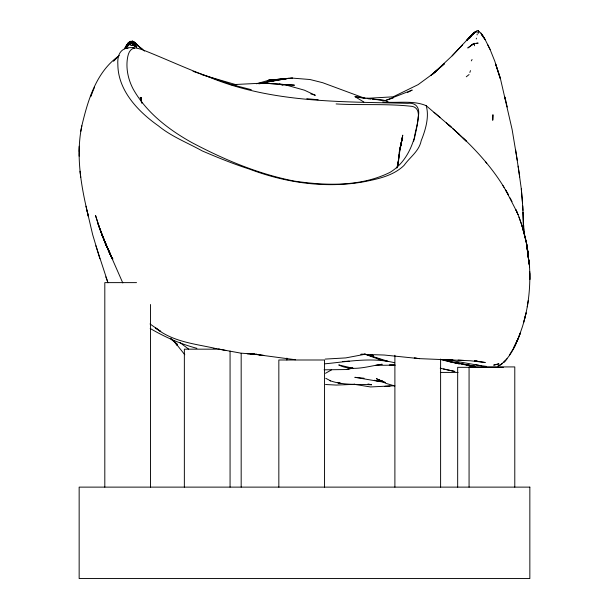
<?xml version="1.0" encoding="UTF-8"?>
<svg xmlns="http://www.w3.org/2000/svg" width="609" height="609" viewBox="0 0 609 609"><rect width="100%" height="100%" fill="white"/><g stroke="black" fill="none" stroke-linecap="round" stroke-linejoin="round"><path stroke-width="0.91" d="M85.983 206.177L88.419 216.53C81.301 186.993 75.539 156.026 81.842 125.797C87.97 100.082 96.176 71.87 118.953 55.838M79.246 151.489L79.322 146.213L79.155 156.163M527.759 250.954L528.46 256.534L527.181 248.091L529.487 265.935L529.206 262.182C531.002 283.984 528.894 306.205 522.294 327.094C517.62 340.591 512.359 355.922 500.499 364.768L502.402 363.55M398.195 163.92L399.169 152.554L400.943 143.442L402.663 137.878L401.476 141.296L401.925 140.009L399.573 151.572M398.24 163.707L399.298 154.222L397.334 167.422M523.451 226.967L522.728 205.956M523.42 227.56L523.184 212.13L523.778 232.63M478.514 30.99L478.537 30.496L478.461 31.599M477.121 34.911L477.19 34.005M129.116 43.741L126.428 47.106L128.057 45.081M401.209 143.777L402.747 135.16L400.669 146.335L401.065 143.846M399.413 153.97L400.143 148.033M527.242 306.845L528.285 300.488M397.578 165.709L397.913 163.775L396.847 168.122M401.186 143.001L402.503 136.766L399.854 149.433L401.034 143.869M81.842 125.797L80.746 131.415M414.645 137.71C414.455 129.968 424.549 109.369 412.476 106.423C387.157 103.446 361.525 105.448 336.099 103.933M397.289 166.356L397.913 163.775M397.799 163.143L398.362 160.86M524.189 320.501L526.092 312.836L523.725 322.336M413.61 141.242L414.386 138.593M476.261 38.961L476.489 38.192M469.859 72.448L470.475 70.614M517.642 340.096L520.619 332.43L515.001 345.866L509.337 355.192M94.555 87.156L90.574 96.724L91.837 93.71M128.651 42.683L125.287 48.18L127.304 44.457L129.633 41.892L127.38 44.274L125.507 47.479L127.487 44.114L125.233 48.035L128.598 42.957M125.507 47.479L126.436 45.637M124.754 48.842L128.012 43.178M124.99 48.141L128.636 42.432M471.32 60.87L472.074 59.499M133.44 44.495L135.761 45.553L131.11 43.072L130.143 45.18M124.914 48.309L128.575 42.63M128.651 43.779L125.934 46.589L129.253 42.813M476.908 32.429L477.372 31.767M128.065 43.224L126.992 44.602L128.293 43.072M505.721 360.467L507.046 358.8M476.588 43.269L478.134 43.11L473.779 43.627L467.902 47.898L473.779 43.627L471.016 45.393M474.403 32.665L469.311 37.689L475.005 32.033M469.478 38.337L471.1 36.502M367.029 98.331L393.186 96.816L418.101 84.651L434.354 72.722L437.643 69.791L431.043 75.219L444.387 63.8L432.131 74.572L452.129 55.838L474.312 32.148M470.803 35.908L470.194 36.555L473.558 33.152L466.783 40.308L473.558 33.152L476.626 31.478M466.783 40.308L472.515 34.279M129.298 41.892L126.238 45.82L128.895 42.485M127.38 44.274L130.486 41.557M452.129 55.838L462.589 44.906L460.419 47.167M129.9 43.795L127.403 46.406L128.697 45.058M119.067 55.541L113.54 61.121L117.796 56.881M504.1 362.012L505.188 360.909L503.498 362.599M466.281 76.787L469.075 74.564M474.929 32.102L473.018 33.967L476.261 31.287M472.272 34.553L475.408 31.95M500.408 364.928L497.918 366.1L501.709 364.007M331.517 369.876L325.488 373.294M407.581 92.461L412.209 90.056L385.398 100.531L372.518 99.198M476.192 31.188L477.646 30.45M131.559 41.359L133.333 42.227L130.037 41.793L131.316 41.298M363.832 101.985L355.039 96.724L385.398 100.531L393.254 97.935M130.851 41.343L133.851 42.112L142.224 49.245L133.851 42.112L130.433 41.298M256.526 83.783L269.422 80.045L292.609 78.127L310.004 79.52L322.641 82.695L365.156 98.437M352.611 368.141L346.376 369.534L324.072 369.83M134.429 48.157C128.758 49.055 127.715 55.883 127.159 60.573C126.208 70.324 128.56 80.152 133.044 88.8C146.175 112.452 168.518 129.55 191.766 142.536C224.127 159.657 258.376 174.09 294.444 181.117C326.074 185.753 360.764 186.887 390.072 172.332C408.928 160.921 416.198 138.106 418.124 117.293C420.24 108.996 417.043 102.259 407.581 103.332C340.401 101.596 271.127 103.104 207.92 76.559C185.578 68.33 164.019 58.175 141.851 49.512C127.723 45.058 116.662 47.822 117.857 64.577C118.024 90.711 138.357 111.752 158.424 125.865C171.525 136.644 187.549 142.719 202.257 150.933C217.672 157.525 233.277 163.912 249.279 169.036C285.408 182.738 324.985 188.546 363.284 181.893C377.58 179.046 393.3 175.887 404.087 165.366C409.964 157.038 419.137 151.268 421.2 140.694C425.432 130.166 429.482 116.844 426.193 105.684C412.788 99.945 396.954 103.469 382.718 101.893M346.376 369.534L352.626 368.087M130.037 41.793L131.072 41.564M365.598 354.156L345.798 357.902L325.16 359.097M394.685 362.758C371.559 357.026 348.158 361.632 325.039 363.801M259.327 83.798L262.959 83.121L294.322 85.161L262.959 83.121L230.91 84.712M394.746 385.741L370.546 386.951L354.057 384.287L354.674 384.325L336.335 385.071L325.488 384.515M390.125 386.015L384.812 386.426L386.213 386.327M344.717 361.396L342.89 361.51L349.277 361.145M364.837 354.172L360.863 354.316L384.18 355.024L419.517 358.64L470.369 360.764L485.266 362.5L474.495 360.81M395.279 365.141L375.624 365.347L382.186 364.258C367.882 366.161 352.573 372.015 338.749 364.936L353.235 368.331M394.586 365.111L389.318 365.118L394.51 365.172M136.53 282.622L104.809 282.622L104.809 487.124M213.896 348.462L216.697 348.462M219.803 349.17L184.352 349.17L184.352 487.124M503.384 367.326L457.671 367.326L457.671 487.124M440.36 372.411L458.082 372.411M125.804 48.18L127.997 48.21M446.001 359.668L444.075 359.622L452.929 359.843M479.275 32.247L478.042 32.688L478.468 33.312M463.693 360.376L458.105 360.079M250.505 354.05L254.76 354.301L247.239 353.814M130.889 45.241L133.432 45.447L136.804 47.106L132.343 44.914L133.432 45.447L131.719 45.188M306.829 98.727L318.18 99.754M364.098 378.235L354.841 377.321L384.18 382.277M367.92 98.727L370.675 99.008M295.54 359.759L253.511 354.156L259.799 354.628L240.745 353.129L220.298 349.376M418.413 358.526L414.28 358.084L419.517 358.64M467.575 364.913L474.685 366.1M475.469 364.882L486.599 366.435M260.013 354.841L256.107 354.309L263.766 355.359M472.295 365.796L474.632 366.116M481.43 365.765L445.925 359.569M368.003 383.967L371.574 384.781C357.59 384.005 343.012 385.527 329.591 380.518L330.588 380.838L325.739 378.303M355.039 96.724L364.243 98.285M474.388 360.794L478.293 361.51L474.868 360.794M468.473 365.08L470.27 365.408M472.531 366.397L440.414 359.493M376.712 380.762L374.36 380.313L378.988 381.211M131.011 41.64L132.914 42.013L131.673 41.762M394.807 385.969L385.893 383.358L376.362 378.631L380.298 380.64M217.725 348.85L225.741 350.487M339.906 383.122L337.881 382.711L340.766 383.305M214.452 348.196C194.195 343.796 172.393 341.611 155.714 328.038L160.768 331.509L150.02 323.95M443.512 369.008L454.931 371.482L440.208 368.232M449 361.586L459.437 363.893L442.994 360.102M130.646 42.013L133.592 42.699L131.46 42.09M196.905 348.333C180.5 343.986 164.795 337.028 150.179 328.457M236.756 84.895L205.987 75.965M251.289 89.668L232.273 84.788L193.045 71.352M381.15 359.546L376.628 358.206L378.973 358.922M282.911 85.268L279.31 84.149L288.042 85.58L304.424 90.185L315.325 95.293L310.826 93.9M130.958 43.353L131.552 43.536M132.496 43.779L133.637 44.213L132.572 43.46M132.244 43.764L133.637 44.213M201.373 74.45L205.218 75.714M365.575 354.255L388.481 361.495L380.161 359.744L364.486 354.057M132.305 41.404L144.561 51.08M385.459 382.422L380.975 380.709L382.688 381.371M132.549 43.026L134.315 43.764L130.889 42.447M371.467 354.925L373.69 356.136L371.551 354.781M385.398 100.531L389.204 102.647M478.986 31.47L479.671 31.889M132.754 41.161L138.563 46.078L135.518 43.368M132.366 41.823L137.116 44.952M371.231 354.963L373.622 356.562L370.965 354.674M133.158 47.388L133.896 48.469M188.6 349.094L179.838 342.517M474.457 43.285L474.457 45.759M171.213 339.152L177.531 344.603L173.306 340.834L176.953 344.367L173.854 341.2L177.318 345.417L173.489 340.477L184.793 354.735M457.26 132.617L466.646 141.494L452.746 128.4L426.193 105.684M433.989 112.315L439.98 117.339M446.321 122.82L451.094 126.999L448.734 124.914M452.883 128.773L459.102 134.246M170.375 338.277L173.702 341.223M171.213 339.023L172.629 340.286M463.236 138.144C478.682 152.905 492.932 169.074 504.054 187.382M480.471 32.376L485.091 39.699L481.628 34.035L484.459 38.222L490.078 49.458L494.82 61.281L500.271 78.531L495.452 63.564L500.195 77.609L512.131 129.58L517.254 160.281M485.442 161.636L486.713 163.136M482.046 35.139L483.424 37.157L481.932 34.964M480.927 33.503L481.673 34.591M502.935 185.555L508.591 195.2L505.584 189.863M505.843 190.343L517.033 212.221M112.064 257.31L112.939 259M510.136 197.925L512.024 201.663M487.527 44.366L490.078 49.458M109.947 253.085L107.45 247.992L111.036 255.696L101.726 234.61L112.155 258.726L109.095 252.027M104.603 241.545L122.797 282.957M111.843 258.155L105.205 242.892L108.44 250.299M110.092 254.219L101.414 233.338L97.737 222.94L106.735 246.637L100.089 229.753L95.552 215.517L99.077 226.799L106.735 246.637M517.947 214.36C522.659 226.472 526.313 239.055 527.912 251.974L526.564 243.6L528.741 260.865M95.887 245.747L107.999 282.774M105.829 276.867L107.519 281.495M518.982 217.07L522.324 226.715M99.868 258.741L92.652 234.61L87.057 210.767M141.958 102.982L140.245 97.349L141.219 100.614M505.813 101.109L504.747 96.907L507.259 107.024M141.806 103.012L140.9 98.376L141.455 101.718M527.112 246.911L528.673 260.119M515.633 149.913L519.713 176.953M518.145 166.135L521.304 188.927L522.545 203.056M79.977 171.236L80.738 177.326M141.227 99.807L140.999 97.897L141.334 101.284M521.304 188.927L523.062 210.425M529.617 267.305L529.206 262.182M141.273 100.439L141.143 97.455L141.242 99.716M523.763 233.3L523.649 228.558L523.748 232.95M529.769 271.568L529.815 279.622L529.792 273.395M523.687 225.437L523.77 232.821M514.788 487.124L514.788 366.923L469.067 366.923L469.067 487.124M440.604 359.051L440.604 487.124M394.891 355.253L394.891 487.124M324.551 487.124L324.551 359.995L278.838 359.995L278.838 487.124M286.885 358.107L286.885 360.003M241.172 353.365L241.172 487.124M230.065 351.073L230.065 487.124M150.53 304.5L150.53 487.124M492.94 114.857L492.765 120.125L492.94 114.857M517.604 339.731L513.402 348.485L517.604 339.731M498.801 363.877L493.808 365.073L498.801 363.877M273.517 80.883L258.17 83.661L288.605 78.295L292.609 78.127L268.12 80.304L288.605 78.295L273.517 80.883M529.845 487.124L79.155 487.124L79.155 578.55L529.845 578.55L529.845 487.124M470.864 365.796L457.009 362.781L475.545 366.588L470.864 365.796M379.354 380.039L378.356 379.651L382.817 381.417L379.354 380.039M133.401 41.648L132.145 41.047L134.224 42.067L135.974 43.787L133.401 41.648M134.239 43.216L133.249 42.721L136.226 44.586L134.239 43.216M517.97 214.528L515.983 209.884L517.97 214.528M523.428 230.628L522.157 226.304L526.252 242.024L528.521 259.244L526.876 245.252L523.161 229.585L523.854 232.151L523.428 230.628M529.206 263.149L528.757 259.647L529.427 265.029L529.206 263.149"/></g></svg>
